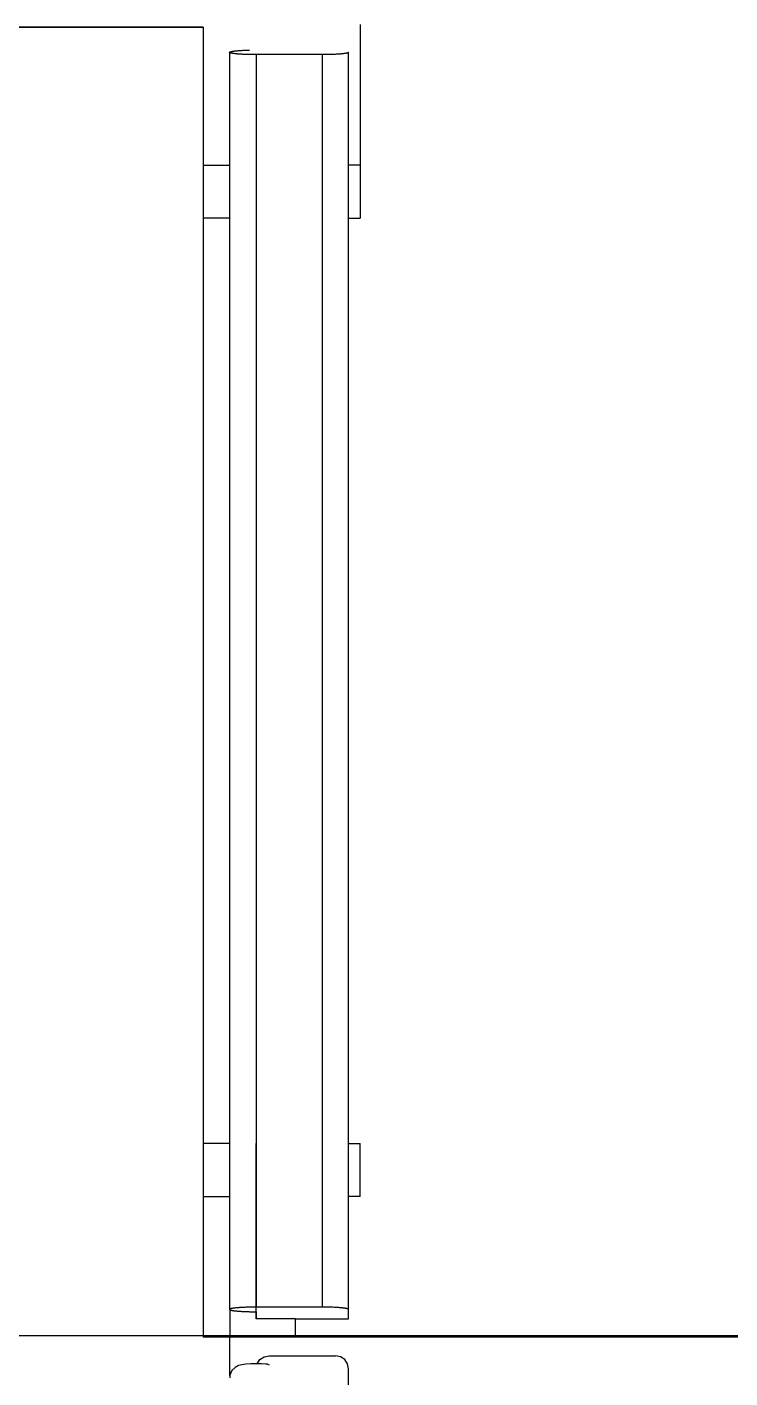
# Model space of a CAD drawing. Extents: x 10 to 610, y -247 to 1644.
# Drawn here: x 235 to 261.6, y 763.1 to 814.2 of the extents above; entities that cross this region are included whole.
import ezdxf

# ---------------------------------------------------------------- set-up
doc = ezdxf.new("R2010")
doc.units = 0
doc.header["$LTSCALE"] = 5
doc.header["$MEASUREMENT"] = 0
doc.layers.get('0').update_dxf_attribs({"linetype": 'CONTINUOUS'})

# ---------------------------------------------------------------- blocks, each defined once
blk = doc.blocks.new('L50')
at = {"linetype": 'Continuous'}
for p, q in [((-3, 115.65), (124, 115.65)), ((124, 66.15), (124, 115.65)), ((129.935, 115.75), (129.935, 108.425)), ((124.988, 114.692), (124.988, 67.15)), ((128.531, 114.605), (125.989, 114.605)), ((125.989, 114.605), (125.989, 67.237)), ((128.489, 114.605), (128.489, 67.237)), ((128.984, 114.616), (128.948, 114.614)), ((129.02, 114.618), (128.984, 114.616)), ((129.054, 114.62), (129.02, 114.618)), ((129.088, 114.622), (129.054, 114.62)), ((129.121, 114.624), (129.088, 114.622)), ((129.152, 114.627), (129.121, 114.624)), ((129.182, 114.629), (129.152, 114.627)), ((129.253, 114.636), (129.225, 114.633)), ((129.488, 67.15), (129.488, 114.692)), ((123.992, 110.425), (125, 110.425)), ((129.935, 110.425), (129.488, 110.425)), ((124.988, 108.425), (123.992, 108.425)), ((129.488, 108.425), (129.935, 108.425)), ((124.988, 73.425), (123.992, 73.425)), ((125.992, 73.425), (125.992, 73.425)), ((125.992, 66.792), (125.992, 73.425)), ((129.488, 73.425), (129.935, 73.425)), ((129.935, 71.425), (129.935, 73.425)), ((123.992, 71.425), (124.988, 71.425)), ((129.935, 71.425), (129.488, 71.425)), ((125, 67.137), (125, 66.1)), ((125.994, 67.063), (125.992, 66.792)), ((128.948, 67.227), (128.892, 67.23)), ((128.984, 67.226), (128.948, 67.227)), ((129.02, 67.224), (128.984, 67.226)), ((129.054, 67.222), (129.02, 67.224)), ((129.088, 67.22), (129.054, 67.222)), ((129.121, 67.218), (129.088, 67.22)), ((129.152, 67.215), (129.121, 67.218)), ((129.182, 67.213), (129.152, 67.215)), ((129.211, 67.21), (129.182, 67.213)), ((129.486, 66.8), (129.488, 67.15)), ((127.486, 66.792), (125.992, 66.792)), ((127.485, 66.1), (127.485, 66.792)), ((127.486, 66.8), (129.486, 66.8)), ((127.486, 66.792), (127.486, 66.8)), ((124, 66.15), (-3, 66.15)), ((123.992, 66.141), (123.992, 66.1)), ((287, 66.1), (123.992, 66.1))]:
    blk.add_line(p, q, dxfattribs=at)
for q in [(-2.121, 115.65), (123.987, 115.656)]:
    blk.add_line((123.974, 115.65), q)
at = {"color": 7, "linetype": 'Continuous'}
for p, q in [((285.5, 66.15), (-1.5, 66.15)), ((125, 64.642), (125, 66.15)), ((126.294, 65.363), (126.481, 65.4)), ((126.481, 65.4), (129.001, 65.4)), ((129.188, 65.363), (129.001, 65.4)), ((125.193, 64.957), (125.076, 64.836)), ((125.325, 65.028), (125.193, 64.957)), ((125.452, 65.061), (125.325, 65.028)), ((125.597, 65.079), (125.452, 65.061)), ((125.789, 65.089), (125.597, 65.079)), ((125.999, 65.093), (125.789, 65.089)), ((126.196, 65.089), (125.999, 65.093)), ((126.028, 65.097), (126.135, 65.256)), ((126.028, 65.092), (126.028, 65.097)), ((126.135, 65.256), (126.294, 65.363)), ((126.363, 65.08), (126.196, 65.089)), ((126.418, 65.076), (126.363, 65.08)), ((126.417, 65.076), (126.481, 65.059)), ((129.347, 65.256), (129.188, 65.363)), ((129.454, 65.097), (129.347, 65.256)), ((129.491, 64.908), (129.454, 65.097)), ((129.491, 17.642), (129.491, 64.908)), ((125.002, 64.663), (124.991, 64.558)), ((125.076, 64.836), (125.002, 64.663))]:
    blk.add_line(p, q, dxfattribs=at)
at = {"linetype": 'Continuous'}
for points in [[(125.989, 114.605), (125.927, 114.605), (125.865, 114.605), (125.804, 114.606), (125.774, 114.607), (125.744, 114.607), (125.714, 114.608), (125.685, 114.609), (125.655, 114.61), (125.626, 114.61), (125.598, 114.611), (125.57, 114.613), (125.542, 114.614), (125.514, 114.615), (125.487, 114.616), (125.461, 114.618), (125.435, 114.619), (125.409, 114.621), (125.385, 114.622), (125.36, 114.624), (125.337, 114.626), (125.314, 114.627), (125.291, 114.629), (125.27, 114.631), (125.248, 114.633), (125.228, 114.635), (125.209, 114.637), (125.19, 114.639), (125.171, 114.642), (125.154, 114.644), (125.137, 114.646), (125.129, 114.647), (125.122, 114.648), (125.114, 114.65), (125.107, 114.651), (125.1, 114.652), (125.093, 114.653), (125.086, 114.654), (125.079, 114.656), (125.073, 114.657), (125.067, 114.658), (125.061, 114.659), (125.055, 114.66), (125.05, 114.662), (125.045, 114.663), (125.04, 114.664), (125.035, 114.666), (125.031, 114.667), (125.026, 114.668), (125.022, 114.669), (125.018, 114.671), (125.015, 114.672), (125.011, 114.673), (125.008, 114.675), (125.005, 114.676), (125.003, 114.677), (125, 114.679), (124.998, 114.68), (124.996, 114.681), (124.994, 114.683), (124.993, 114.684), (124.991, 114.685), (124.99, 114.687), (124.989, 114.688), (124.989, 114.689), (124.988, 114.691), (124.988, 114.692), (124.988, 114.693), (124.989, 114.695), (124.989, 114.696), (124.99, 114.697), (124.991, 114.699), (124.993, 114.7), (124.994, 114.701), (124.996, 114.703), (124.998, 114.704), (125, 114.705), (125.003, 114.707), (125.005, 114.708), (125.008, 114.709), (125.011, 114.711), (125.015, 114.712), (125.018, 114.713), (125.022, 114.715), (125.026, 114.716), (125.031, 114.717), (125.035, 114.719), (125.04, 114.72), (125.045, 114.721), (125.05, 114.722), (125.056, 114.724), (125.061, 114.725), (125.067, 114.726), (125.073, 114.727), (125.08, 114.729), (125.086, 114.73), (125.093, 114.731), (125.1, 114.732), (125.107, 114.733), (125.115, 114.735), (125.122, 114.736), (125.13, 114.737), (125.138, 114.738), (125.154, 114.74), (125.172, 114.743), (125.19, 114.745), (125.209, 114.747), (125.229, 114.749), (125.249, 114.751), (125.27, 114.753), (125.292, 114.755), (125.315, 114.757), (125.338, 114.758), (125.362, 114.76), (125.386, 114.762), (125.411, 114.763), (125.437, 114.765), (125.463, 114.766), (125.489, 114.768), (125.516, 114.769), (125.544, 114.77), (125.572, 114.771), (125.6, 114.773), (125.628, 114.774), (125.657, 114.774), (125.686, 114.775), (125.716, 114.776), (125.746, 114.777)], [(128.948, 114.614), (128.892, 114.612), (128.854, 114.611), (128.815, 114.61), (128.776, 114.608), (128.736, 114.607), (128.695, 114.607), (128.655, 114.606), (128.613, 114.605), (128.572, 114.605), (128.531, 114.605)], [(129.225, 114.633), (129.197, 114.63), (129.182, 114.629)], [(129.488, 114.692), (129.488, 114.69), (129.487, 114.689), (129.486, 114.687), (129.485, 114.685), (129.483, 114.683), (129.48, 114.681), (129.478, 114.68), (129.474, 114.678), (129.471, 114.676), (129.467, 114.674), (129.462, 114.672), (129.457, 114.671), (129.452, 114.669), (129.446, 114.667), (129.44, 114.666), (129.434, 114.664), (129.427, 114.662), (129.42, 114.66), (129.412, 114.659), (129.404, 114.657), (129.396, 114.655), (129.387, 114.654), (129.377, 114.652), (129.368, 114.651), (129.358, 114.649), (129.348, 114.647), (129.337, 114.646), (129.326, 114.644), (129.315, 114.643), (129.303, 114.641), (129.291, 114.64), (129.278, 114.638), (129.266, 114.637), (129.253, 114.636)], [(125.989, 67.237), (125.927, 67.237), (125.865, 67.237), (125.804, 67.236), (125.774, 67.235), (125.744, 67.235), (125.714, 67.234), (125.685, 67.233), (125.655, 67.232), (125.626, 67.232), (125.598, 67.231), (125.57, 67.229), (125.542, 67.228), (125.514, 67.227), (125.487, 67.226), (125.461, 67.224), (125.435, 67.223), (125.409, 67.221), (125.385, 67.22), (125.36, 67.218), (125.337, 67.216), (125.314, 67.215), (125.291, 67.213), (125.27, 67.211), (125.248, 67.209), (125.228, 67.207), (125.209, 67.205), (125.19, 67.203), (125.171, 67.2), (125.154, 67.198), (125.137, 67.196), (125.129, 67.195), (125.122, 67.194), (125.114, 67.192), (125.107, 67.191), (125.1, 67.19), (125.093, 67.189), (125.086, 67.188), (125.079, 67.186), (125.073, 67.185), (125.067, 67.184), (125.061, 67.183), (125.055, 67.182), (125.05, 67.18), (125.045, 67.179), (125.04, 67.178), (125.035, 67.176), (125.031, 67.175), (125.026, 67.174), (125.022, 67.173), (125.018, 67.171), (125.015, 67.17), (125.011, 67.169), (125.008, 67.167), (125.005, 67.166), (125.003, 67.165), (125, 67.163), (124.998, 67.162), (124.996, 67.161), (124.994, 67.159), (124.993, 67.158), (124.991, 67.157), (124.99, 67.155), (124.989, 67.154), (124.989, 67.153), (124.988, 67.151), (124.988, 67.15), (124.988, 67.149), (124.989, 67.147), (124.989, 67.146), (124.99, 67.145), (124.991, 67.143), (124.993, 67.142), (124.994, 67.141), (124.996, 67.139), (124.998, 67.138), (125, 67.137), (125.003, 67.135), (125.005, 67.134), (125.008, 67.133), (125.011, 67.131), (125.015, 67.13), (125.018, 67.129), (125.022, 67.127), (125.026, 67.126), (125.031, 67.125), (125.035, 67.123), (125.04, 67.122), (125.045, 67.121), (125.05, 67.12), (125.056, 67.118), (125.061, 67.117), (125.067, 67.116), (125.073, 67.115), (125.08, 67.113), (125.086, 67.112), (125.093, 67.111), (125.1, 67.11), (125.107, 67.109), (125.115, 67.107), (125.122, 67.106), (125.13, 67.105), (125.138, 67.104), (125.154, 67.102), (125.172, 67.099), (125.19, 67.097), (125.209, 67.095), (125.229, 67.093), (125.249, 67.091), (125.27, 67.089), (125.292, 67.087), (125.315, 67.085), (125.338, 67.084), (125.362, 67.082), (125.386, 67.08), (125.411, 67.079), (125.437, 67.077), (125.463, 67.076), (125.489, 67.074), (125.516, 67.073), (125.544, 67.072), (125.572, 67.071), (125.6, 67.069), (125.628, 67.068), (125.657, 67.067), (125.686, 67.067), (125.716, 67.066), (125.746, 67.065), (125.806, 67.064)], [(125.806, 67.064), (125.867, 67.063), (125.929, 67.063), (125.991, 67.062)], [(128.892, 67.23), (128.854, 67.231), (128.815, 67.232), (128.776, 67.234), (128.736, 67.235), (128.695, 67.235), (128.655, 67.236), (128.613, 67.237), (128.572, 67.237), (128.531, 67.237), (125.989, 67.237)], [(129.488, 67.15), (129.488, 67.152), (129.487, 67.153), (129.486, 67.155), (129.485, 67.157), (129.483, 67.159), (129.48, 67.161), (129.478, 67.162), (129.474, 67.164), (129.471, 67.166), (129.467, 67.168), (129.462, 67.17), (129.457, 67.171), (129.452, 67.173), (129.446, 67.175), (129.44, 67.176), (129.434, 67.178), (129.427, 67.18), (129.42, 67.182), (129.412, 67.183), (129.404, 67.185), (129.396, 67.187), (129.387, 67.188), (129.377, 67.19), (129.368, 67.191), (129.358, 67.193), (129.348, 67.195), (129.337, 67.196), (129.326, 67.198), (129.315, 67.199), (129.303, 67.201), (129.291, 67.202), (129.278, 67.204), (129.266, 67.205), (129.253, 67.206), (129.239, 67.208), (129.211, 67.21)]]:
    blk.add_lwpolyline(points, dxfattribs=at)

msp = doc.modelspace()

# ---------------------------------------------------------------- block references
at = {"linetype": 'Continuous'}
msp.add_blockref('L50', (117.646, 698.585), dxfattribs=at)

doc.saveas('drawing.dxf')
